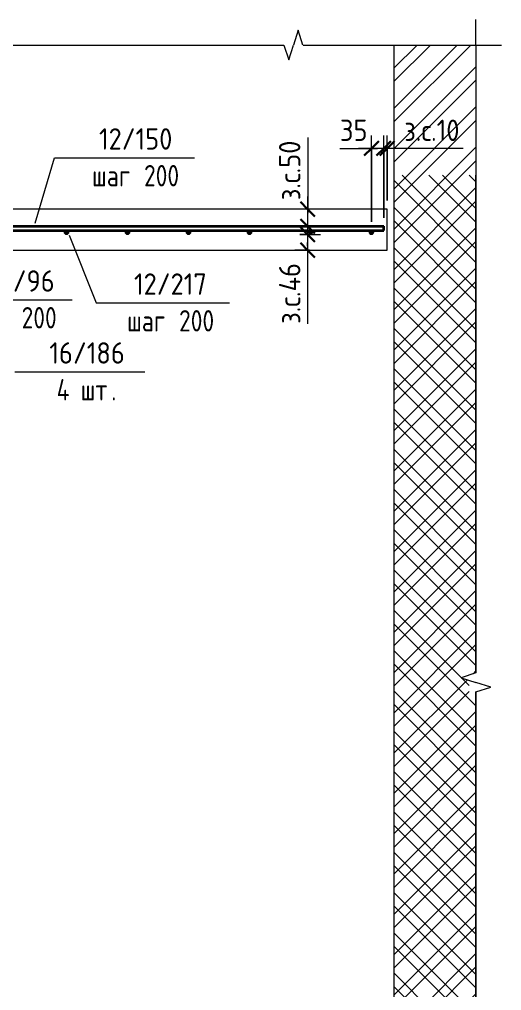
# Model space of a CAD drawing. Header units: millimetres. Extents: x -420 to 46222, y -4716 to 36443.
# Drawn here: x 40258 to 41669, y 1415 to 4255 of the extents above; entities that cross this region are included whole.
import ezdxf

# ---------------------------------------------------------------- set-up
doc = ezdxf.new("R2010")
doc.units = ezdxf.units.MM
for name, color, linetype, lineweight in [('AA_Dim', 7, 'Continuous', 9), ('AA_Dim-25', 7, 'Continuous', 9), ('AA_Linii', 7, 'Continuous', 9), ('AA_Oformlenie', 7, 'Continuous', 9), ('AA_Vinoska', 7, 'Continuous', 9), ('AF_Perekritie_Опалубка', 253, 'Continuous', 20), ('AF_Stena', 7, 'Continuous', 20), ('AF_Stena_Опалубка', 253, 'Continuous', 20), ('KR_Armatura', 7, 'Continuous', 20), ('KR_Armatura_Tonkie', 7, 'Continuous', 20)]:
    doc.layers.add(name, color=color, linetype=linetype, lineweight=lineweight)
doc.styles.add('ISOCPEUR_6', font='isocpeur.ttf', dxfattribs={"width": 0.9, "height": 62.5})
doc.styles.add('ISOCPEUR_8', font='isocpeur.ttf', dxfattribs={"width": 0.8, "height": 62.5})
doc.dimstyles.new('00_Точн_3_знака__прозр__2', dxfattribs={"dimscale": 304.8, "dimtxt": 62.248823, "dimasz": 0.139436, "dimexe": 0.123031, "dimexo": 0.082021, "dimgap": 0.008202, "dimtad": 1, "dimdec": 3, "dimrnd": 0.001, "dimdsep": 46, "dimtxsty": 'ISOCPEUR_6', "dimblk1": 'OBLIQUE', "dimblk2": 'OBLIQUE', "dimsah": 1, "dimcen": 0.09, "dimdle": 0.123031, "dimazin": 0, "dimtfac": 1, "dimtdec": 4, "dimtix": 1, "dimtmove": 1, "dimatfit": 3, "dimfxl": 1, "dimtvp": 1, "dimtolj": 1, "dimtzin": 0, "dimlwd": 18, "dimlwe": 18, "dimarcsym": 2})
doc.dimstyles.new('05_Округл_5мм__прозр__2', dxfattribs={"dimscale": 304.8, "dimtxt": 62.248823, "dimasz": 0.139436, "dimexe": 0.123031, "dimexo": 0.082021, "dimgap": 0.008202, "dimtad": 1, "dimdec": 0, "dimrnd": 5, "dimdsep": 46, "dimtxsty": 'ISOCPEUR_6', "dimblk1": 'OBLIQUE', "dimblk2": 'OBLIQUE', "dimsah": 1, "dimcen": 0.09, "dimdle": 0.123031, "dimazin": 0, "dimtfac": 1, "dimtdec": 4, "dimtix": 1, "dimtmove": 1, "dimatfit": 3, "dimfxl": 1, "dimtvp": 1, "dimtolj": 1, "dimtzin": 0, "dimlwd": 18, "dimlwe": 18, "dimarcsym": 2})

# ---------------------------------------------------------------- blocks, each defined once
blk = doc.blocks.new('011_Прямоугольник обрыва _ЭлУзла_ - 011_Прямоугольник обрыва _ЭлУзла_-4189075-2-2 Армирование')
at = {"layer": 'AA_Oformlenie'}
for p, q in [((2085.7, 4180), (3098.9, 4180)), ((3154.6, 4180), (3660.8, 4180)), ((3660.8, 4180), (3660.8, 2343.8)), ((3660.8, 2288.2), (3660.8, -1384.8))]:
    blk.add_line(p, q, dxfattribs=at)
blk = doc.blocks.new('042_М_Арматуры - Диам длина поз _ Комментарий-3662934-2-2 Армирование')
at = {"layer": 'AA_Vinoska'}
blk.add_line((2608.7, -2641.8), (2958.7, -2641.8), dxfattribs=at)
blk = doc.blocks.new('DIMBLOCK99-2-2 Армирование')
at = {"layer": 'AA_Dim-25', "lineweight": 18}
for p, q in [((41101.8, 3909.5), (41101.8, 3701.4)), ((41101.3, 3737.5), (41101.3, 3612.5)), ((41106.3, 3700), (41063.8, 3700)), ((41101.8, 3701.4), (41101.3, 3675)), ((41101.3, 3700), (41106.3, 3700)), ((41106.3, 3650), (41063.8, 3650)), ((41101.3, 3650), (41106.3, 3650))]:
    blk.add_line(p, q, dxfattribs=at)
at = {"layer": 'AA_Dim-25', "lineweight": 30}
for p, q in [((41101.3, 3700), (41080, 3721.2)), ((41101.3, 3700), (41122.5, 3678.7)), ((41101.3, 3650), (41080, 3671.2)), ((41101.3, 3650), (41122.5, 3628.7))]:
    blk.add_line(p, q, dxfattribs=at)
at = {"layer": 'AA_Dim-25', "color": 0, "lineweight": 18, "insert": (41017.6, 3726.4), "char_height": 62.5, "width": 219.786, "attachment_point": 1, "rotation": 90, "line_spacing_factor": 1.149209, "style": 'ISOCPEUR_6'}
blk.add_mtext('з.с.50', dxfattribs=at)
blk = doc.blocks.new('_Oblique')
at = {"color": 0, "linetype": 'ByBlock', "lineweight": -2}
blk.add_line((-0.5, -0.5), (0.5, 0.5), dxfattribs=at)
blk = doc.blocks.new('DIMBLOCK100-2-2 Армирование')
at = {"layer": 'AA_Dim-25', "lineweight": 30}
for p, q in [((41101.3, 3626), (41080, 3647.2)), ((41101.3, 3626), (41122.5, 3604.7)), ((41101.3, 3580), (41080, 3601.2)), ((41101.3, 3580), (41122.5, 3558.7))]:
    blk.add_line(p, q, dxfattribs=at)
at = {"layer": 'AA_Dim-25', "lineweight": 18}
for p, q in [((41101.3, 3663.5), (41101.3, 3542.5)), ((41078.5, 3626), (41138.8, 3626)), ((41101.3, 3626), (41078.5, 3626)), ((41106.3, 3580), (41063.8, 3580)), ((41101.8, 3579), (41101.3, 3603)), ((41101.3, 3580), (41106.3, 3580)), ((41101.8, 3364.9), (41101.8, 3579))]:
    blk.add_line(p, q, dxfattribs=at)
at = {"layer": 'AA_Dim-25', "color": 0, "lineweight": 18, "insert": (41017.6, 3364.9), "char_height": 62.5, "width": 226.969, "attachment_point": 1, "rotation": 90, "line_spacing_factor": 1.149209, "style": 'ISOCPEUR_6'}
blk.add_mtext('з.с.46', dxfattribs=at)
blk = doc.blocks.new('DIMBLOCK104-2-2 Армирование')
at = {"layer": 'AA_Dim-25', "lineweight": 18}
for p, q in [((41324, 3675), (41324, 3915.4)), ((41334, 3725), (41334, 3915.4)), ((41371.5, 3877.9), (41324, 3877.9)), ((41324, 3877.9), (41324, 3675)), ((41359.3, 3877.9), (41329, 3877.9)), ((41334, 3877.9), (41334, 3725)), ((41556.7, 3877.9), (41359.3, 3877.9))]:
    blk.add_line(p, q, dxfattribs=at)
at = {"layer": 'AA_Dim-25', "lineweight": 30}
for p, q in [((41324, 3877.9), (41345.3, 3899.1)), ((41334, 3877.9), (41355.3, 3899.1)), ((41324, 3877.9), (41302.8, 3856.6)), ((41334, 3877.9), (41312.8, 3856.6))]:
    blk.add_line(p, q, dxfattribs=at)
at = {"layer": 'AA_Dim-25', "color": 0, "lineweight": 18, "insert": (41384.3, 3962), "char_height": 62.5, "width": 206.858, "attachment_point": 1, "line_spacing_factor": 1.149209, "style": 'ISOCPEUR_6'}
blk.add_mtext('з.с.10', dxfattribs=at)
blk = doc.blocks.new('DIMBLOCK105-2-2 Армирование')
at = {"layer": 'AA_Dim-25', "lineweight": 18}
for p, q in [((41288, 3663), (41288, 3915.4)), ((41324, 3675), (41324, 3915.4)), ((41195.9, 3877.9), (41299.9, 3877.9)), ((41324, 3877.9), (41250.5, 3877.9)), ((41288, 3877.9), (41288, 3663)), ((41299.9, 3877.9), (41306, 3877.9)), ((41324, 3877.9), (41324, 3675))]:
    blk.add_line(p, q, dxfattribs=at)
at = {"layer": 'AA_Dim-25', "lineweight": 30}
for p, q in [((41288, 3877.9), (41309.3, 3899.1)), ((41324, 3877.9), (41345.3, 3899.1)), ((41288, 3877.9), (41266.8, 3856.6)), ((41324, 3877.9), (41302.8, 3856.6))]:
    blk.add_line(p, q, dxfattribs=at)
at = {"layer": 'AA_Dim-25', "color": 0, "lineweight": 18, "insert": (41195.9, 3962), "char_height": 62.5, "width": 94.81, "attachment_point": 1, "line_spacing_factor": 1.149209, "style": 'ISOCPEUR_6'}
blk.add_mtext('35', dxfattribs=at)

msp = doc.modelspace()

# ---------------------------------------------------------------- hatches: boundary and pattern name
at = {"layer": 'AA_Oformlenie'}
h = msp.add_hatch(dxfattribs=at)
h.set_pattern_fill('FP_16', color=250, style=0, pattern_type=2)
h.set_pattern_definition([(135, (42073.945, 825), (-58.9331, -58.9331), []), (135, (42113.23, 825), (-58.9331, -58.9331), [])])
h.paths.add_polyline_path([(41594.0101, -3277.2851), (41594.0101, -1440.4638), (41573.9323, -1440.4638), (41573.9323, -1412.9638), (41594.0101, -1412.9638), (41550.685, -1398.8867), (41594.0101, -1384.8095), (41594.0101, 2288.1787), (41573.9323, 2288.1787), (41573.9323, 2315.6787), (41594.0101, 2315.6787), (41550.685, 2329.7559), (41594.0101, 2343.8331), (41594.0101, 3800), (41354.0101, 3800), (41354.0101, -3277.2851)])
at = {"layer": 'AF_Stena', "lineweight": 9}
h = msp.add_hatch(dxfattribs=at)
h.set_pattern_fill('FP_14', color=256, style=0, pattern_type=2)
h.set_pattern_definition([(45, (42073.945, 825), (-58.9331, 58.9331), []), (45, (42113.23, 825), (-58.9331, 58.9331), [])])
h.paths.add_polyline_path([(41594.0101, -3277.2851), (41594.0101, -1440.4638), (41573.9323, -1440.4638), (41573.9323, -1412.9638), (41594.0101, -1412.9638), (41550.685, -1398.8867), (41594.0101, -1384.8095), (41594.0101, 2288.1787), (41573.9323, 2288.1787), (41573.9323, 2315.6787), (41594.0101, 2315.6787), (41550.685, 2329.7559), (41594.0101, 2343.8331), (41594.0101, 4180), (41354.0101, 4180), (41354.0101, -3277.2851)])
at = {"layer": 'KR_Armatura'}
h = msp.add_hatch(color=256, dxfattribs=at)
edge = h.paths.add_edge_path()
edge.add_arc((40395.5101, 3632), 6, 0, 360)
for points in [[(40392.5101, 3626.8038), (40398.5101, 3626.8038), (40401.5101, 3632), (40398.5101, 3637.1961), (40392.5101, 3637.1961), (40389.5101, 3632)], [(40571.0101, 3626.8038), (40577.0101, 3626.8038), (40580.0101, 3632), (40577.0101, 3637.1961), (40571.0101, 3637.1961), (40568.0101, 3632)], [(40749.5101, 3626.8038), (40755.5101, 3626.8038), (40758.5101, 3632), (40755.5101, 3637.1961), (40749.5101, 3637.1961), (40746.5101, 3632)], [(40928.0101, 3626.8038), (40934.0101, 3626.8038), (40937.0101, 3632), (40934.0101, 3637.1961), (40928.0101, 3637.1961), (40925.0101, 3632)], [(41106.5101, 3626.8038), (41112.5101, 3626.8038), (41115.5101, 3632), (41112.5101, 3637.1961), (41106.5101, 3637.1961), (41103.5101, 3632)], [(41285.0101, 3626.8038), (41291.0101, 3626.8038), (41294.0101, 3632), (41291.0101, 3637.1961), (41285.0101, 3637.1961), (41282.0101, 3632)]]:
    msp.add_hatch(color=256, dxfattribs=at).paths.add_polyline_path(points)
h = msp.add_hatch(color=256, dxfattribs=at)
edge = h.paths.add_edge_path()
edge.add_arc((40574.0101, 3632), 6, 0, 360)
h = msp.add_hatch(color=256, dxfattribs=at)
edge = h.paths.add_edge_path()
edge.add_arc((40752.5101, 3632), 6, 0, 360)
h = msp.add_hatch(color=256, dxfattribs=at)
edge = h.paths.add_edge_path()
edge.add_arc((40931.0101, 3632), 6, 0, 360)
h = msp.add_hatch(color=256, dxfattribs=at)
edge = h.paths.add_edge_path()
edge.add_arc((41109.5101, 3632), 6, 0, 360)
h = msp.add_hatch(color=256, dxfattribs=at)
edge = h.paths.add_edge_path()
edge.add_arc((41288.0101, 3632), 6, 0, 360)

# ---------------------------------------------------------------- linework, layer by layer
at = {"layer": 'AA_Linii'}
for p, q in [((41594.0101, 2343.8331), (41594.0101, 3800)), ((41594.0101, -1384.8095), (41594.0101, 2288.1787))]:
    msp.add_line(p, q, dxfattribs=at)
at = {"layer": 'AA_Vinoska'}
for p, q in [((41594.0101, 4180), (41594.0101, 4255)), ((41073.6611, 4223.3251), (41059.584, 4180)), ((41087.7383, 4180), (41073.6611, 4223.3251)), ((41032.084, 4180), (41045.834, 4136.6987)), ((41045.834, 4136.6987), (41059.584, 4180)), ((41594.0101, 4180), (41669.0101, 4180)), ((40303.3873, 3659.6634), (40360.6021, 3850.3794)), ((40360.6021, 3850.3794), (40420.2008, 3850.3794)), ((40403.5132, 3623.9042), (40482.1835, 3426.0364)), ((40482.1835, 3426.0364), (40522.7107, 3426.0364)), ((40244.4362, 3224.4932), (40275.0243, 3224.4932)), ((41594.0101, 2343.8331), (41550.685, 2329.7559)), ((41550.685, 2329.7559), (41594.0101, 2315.6787)), ((41637.3113, 2301.9287), (41594.0101, 2315.6787)), ((41594.0101, 2288.1787), (41637.3113, 2301.9287))]:
    msp.add_line(p, q, dxfattribs=at)
at = {"layer": 'AF_Perekritie_Опалубка'}
for p, q in [((41334.0101, 3700), (39794.0101, 3700)), ((41334.0101, 3580), (41334.0101, 3700)), ((39964.0101, 3580), (41334.0101, 3580))]:
    msp.add_line(p, q, dxfattribs=at)
at = {"layer": 'AF_Stena_Опалубка'}
msp.add_line((41354.0101, 4180), (41354.0101, -3277.2851), dxfattribs=at)
at = {"layer": 'KR_Armatura'}
for p, q in [((40392.5101, 3637.1961), (40389.5101, 3632)), ((40398.5101, 3637.1961), (40392.5101, 3637.1961)), ((40401.5101, 3632), (40398.5101, 3637.1961)), ((40571.0101, 3637.1961), (40568.0101, 3632)), ((40577.0101, 3637.1961), (40571.0101, 3637.1961)), ((40580.0101, 3632), (40577.0101, 3637.1961)), ((40749.5101, 3637.1961), (40746.5101, 3632)), ((40755.5101, 3637.1961), (40749.5101, 3637.1961)), ((40758.5101, 3632), (40755.5101, 3637.1961)), ((40928.0101, 3637.1961), (40925.0101, 3632)), ((40934.0101, 3637.1961), (40928.0101, 3637.1961)), ((40937.0101, 3632), (40934.0101, 3637.1961)), ((41106.5101, 3637.1961), (41103.5101, 3632)), ((41112.5101, 3637.1961), (41106.5101, 3637.1961)), ((41115.5101, 3632), (41112.5101, 3637.1961)), ((41285.0101, 3637.1961), (41282.0101, 3632)), ((41291.0101, 3637.1961), (41285.0101, 3637.1961)), ((41294.0101, 3632), (41291.0101, 3637.1961)), ((40389.5101, 3632), (40392.5101, 3626.8038)), ((40392.5101, 3626.8038), (40398.5101, 3626.8038)), ((40398.5101, 3626.8038), (40401.5101, 3632)), ((40568.0101, 3632), (40571.0101, 3626.8038)), ((40571.0101, 3626.8038), (40577.0101, 3626.8038)), ((40577.0101, 3626.8038), (40580.0101, 3632)), ((40746.5101, 3632), (40749.5101, 3626.8038)), ((40749.5101, 3626.8038), (40755.5101, 3626.8038)), ((40755.5101, 3626.8038), (40758.5101, 3632)), ((40925.0101, 3632), (40928.0101, 3626.8038)), ((40928.0101, 3626.8038), (40934.0101, 3626.8038)), ((40934.0101, 3626.8038), (40937.0101, 3632)), ((41103.5101, 3632), (41106.5101, 3626.8038)), ((41106.5101, 3626.8038), (41112.5101, 3626.8038)), ((41112.5101, 3626.8038), (41115.5101, 3632)), ((41282.0101, 3632), (41285.0101, 3626.8038)), ((41285.0101, 3626.8038), (41291.0101, 3626.8038)), ((41291.0101, 3626.8038), (41294.0101, 3632))]:
    msp.add_line(p, q, dxfattribs=at)
for centre in [(40395.5101, 3632), (40574.0101, 3632), (40752.5101, 3632), (40931.0101, 3632), (41109.5101, 3632), (41288.0101, 3632)]:
    msp.add_circle(centre, 6, dxfattribs=at)
at = {"layer": 'KR_Armatura_Tonkie', "lineweight": 35}
for p, q in [((39948.7091, 3650), (41324.0101, 3650)), ((39958.7973, 3638), (41324.0101, 3638)), ((41324.0101, 3638), (41324.0101, 3650))]:
    msp.add_line(p, q, dxfattribs=at)

# ---------------------------------------------------------------- block references
at = {"layer": 'AA_Oformlenie'}
msp.add_blockref('011_Прямоугольник обрыва _ЭлУзла_ - 011_Прямоугольник обрыва _ЭлУзла_-4189075-2-2 Армирование', (37933.187, 0), dxfattribs=at)
at = {"layer": 'AA_Vinoska'}
for p in [(37811.5282, 6492.2044), (37453.2126, 6076.8064), (37914.038, 6067.8614), (37666.3517, 5866.3182)]:
    msp.add_blockref('042_М_Арматуры - Диам длина поз _ Комментарий-3662934-2-2 Армирование', p, dxfattribs=at)

# ---------------------------------------------------------------- texts
at = {"layer": 'AA_Vinoska', "char_height": 62.5, "attachment_point": 1}
for s, insert, width, style in [('12/150', (40490.5918, 3936.7319), 263.354344, 'ISOCPEUR_6'), ('шаг', (40470.2418, 3829.2556), 145.907125, 'ISOCPEUR_8'), (' 200', (40590.6273, 3829.2556), 166.751, 'ISOCPEUR_8'), ('12/96', (40171.6279, 3521.334), 229.082203, 'ISOCPEUR_6'), ('12/217', (40593.1017, 3512.3889), 263.354344, 'ISOCPEUR_6'), (' 200', (40232.3117, 3413.8577), 166.751, 'ISOCPEUR_8'), ('шаг', (40572.7517, 3404.9126), 145.907125, 'ISOCPEUR_8'), (' 200', (40693.1371, 3404.9126), 166.751, 'ISOCPEUR_8'), ('16/186', (40345.4153, 3310.8458), 263.354344, 'ISOCPEUR_6'), ('4 ', (40366.7653, 3203.3695), 84.978875, 'ISOCPEUR_8'), ('шт', (40436.8799, 3203.3695), 109.0295, 'ISOCPEUR_8'), ('\\fISOCPEUR|b0|i0|c204|p34|;\\W.8;.', (40526.8383, 3203.3695), 17.637125, 'ISOCPEUR_8')]:
    msp.add_mtext(s, dxfattribs=dict(at, insert=insert, width=width, style=style))

# ---------------------------------------------------------------- dimensions: what is measured, and where the dimension line sits
at = {"layer": 'AA_Dim', "lineweight": 18}
for base, p1, p2, override, picture, middle in [((41288.0101, 3877.8561), (41324.0101, 3650), (41288.0101, 3638), {"dimpost": '<>', "dimfxl": 37.947332}, 'DIMBLOCK105-2-2 Армирование', (41243.3171, 3920.343)), ((41324.0101, 3877.8561), (41334.0101, 3700), (41324.0101, 3650), {"dimpost": 'з.с.<>', "dimfxl": 50.990195}, 'DIMBLOCK104-2-2 Армирование', (41487.7249, 3920.343))]:
    dim = msp.add_linear_dim(base=base, p1=p1, p2=p2, dimstyle='05_Округл_5мм__прозр__2', override=override, dxfattribs=at)
    dim.commit()
    dim.dimension.update_dxf_attribs({"geometry": picture, "text_midpoint": middle, "dimtype": 160})
for base, p1, p2, override, picture, middle in [((41101.2857, 3650), (41131.3378, 3700), (41131.3378, 3650), {"dimpost": 'з.с.<>', "dimfxl": 50}, 'DIMBLOCK99-2-2 Армирование', (41059.2659, 3836.271)), ((41101.2857, 3580), (41103.5101, 3626), (41131.3378, 3580), {"dimpost": 'з.с.<>', "dimfxl": 53.762265}, 'DIMBLOCK100-2-2 Армирование', (41059.2659, 3478.3835))]:
    dim = msp.add_linear_dim(base=base, p1=p1, p2=p2, angle=90, dimstyle='00_Точн_3_знака__прозр__2', override=override, dxfattribs=at)
    dim.commit()
    dim.dimension.update_dxf_attribs({"geometry": picture, "text_midpoint": middle, "dimtype": 160, "text_rotation": 90})

doc.saveas('drawing.dxf')
